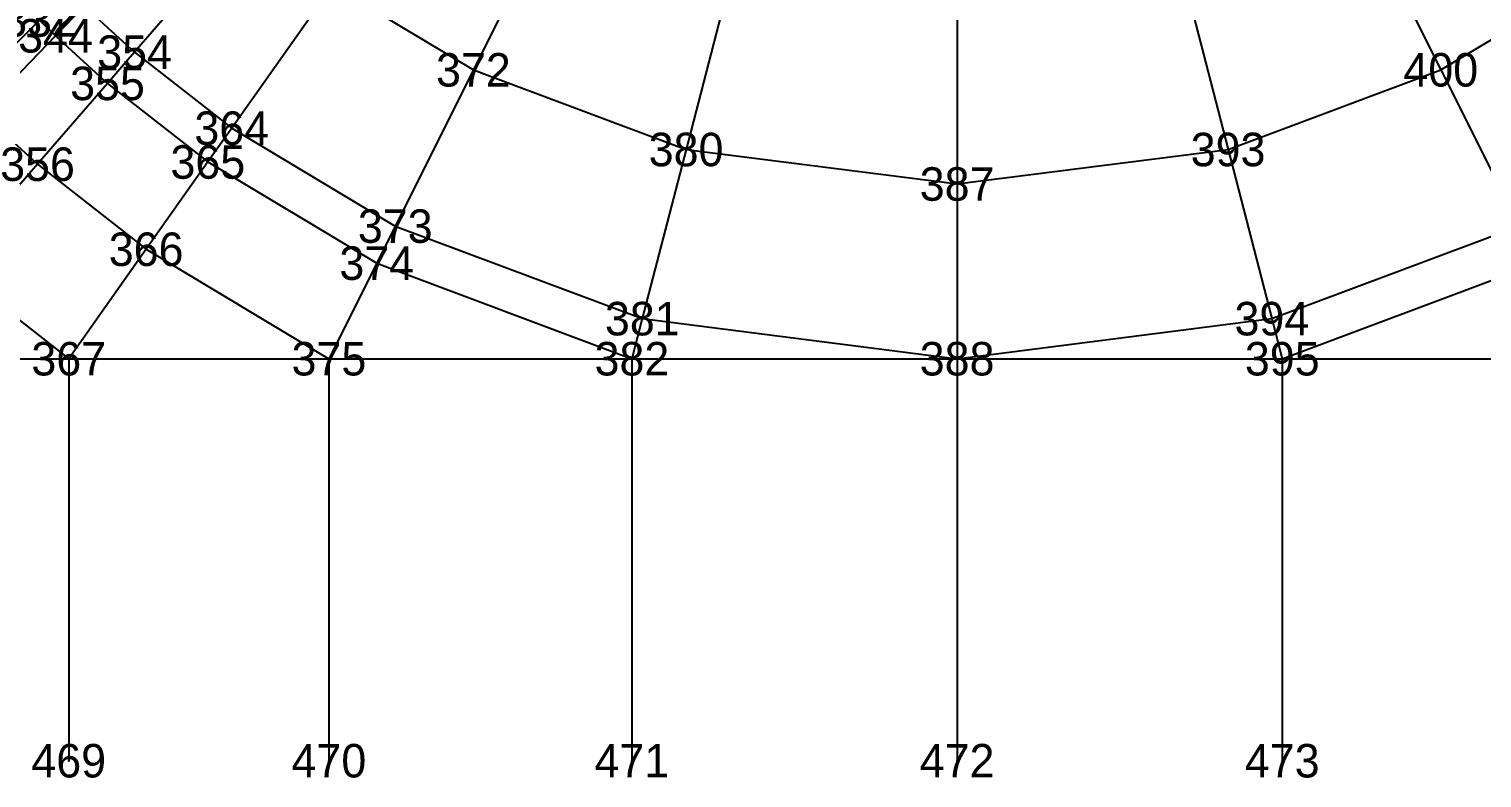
# Model space of a CAD drawing. Header units: metres. Extents: x -2.53 to 2.53, y -2.5 to 2.5.
# Drawn here: x -1.385 to 0.783, y -2.501 to -1.383 of the extents above; entities that cross this region are included whole.
import ezdxf
from ezdxf.enums import TextEntityAlignment as Align

# ---------------------------------------------------------------- set-up
doc = ezdxf.new("R2010")
doc.units = ezdxf.units.M

msp = doc.modelspace()

# ---------------------------------------------------------------- linework, layer by layer
at = {"layer": 'ESTRADOSSO'}
for p, q in [((-0.592927, -1.185854, 2.637125), (-0.721902, -1.443805, 2.471139)), ((0.592927, -1.185854, 2.637125), (0.721902, -1.443805, 2.471139)), ((-1.056757, -1.220238, 2.471139), (-1.227476, -1.417367, 2.279609)), ((-0.332202, -1.283532, 2.637125), (-0.404464, -1.562729, 2.471139)), ((0.332202, -1.283532, 2.637125), (0.404464, -1.562729, 2.471139)), ((-0.931972, -1.318007, 2.471139), (-1.082532, -1.530931, 2.279609)), ((-0.931972, -1.318007, 2.471139), (-0.721902, -1.443805, 2.471139)), ((0.721902, -1.443805, 2.471139), (0.931972, -1.318007, 2.471139)), ((0, -1.325825, 2.637125), (0, -1.614223, 2.471139)), ((-1.30265, -1.348602, 2.279609), (-1.345573, -1.39304, 2.227356)), ((-1.30265, -1.348602, 2.279609), (-1.227476, -1.417367, 2.279609)), ((-1.369512, -1.369512, 2.227356), (-1.482318, -1.482318, 2.07791)), ((-1.369512, -1.369512, 2.227356), (-1.345573, -1.39304, 2.227356)), ((-1.345573, -1.39304, 2.227356), (-1.456407, -1.507783, 2.07791)), ((-1.345573, -1.39304, 2.227356), (-1.267922, -1.46407, 2.227356)), ((-1.227476, -1.417367, 2.279609), (-1.267922, -1.46407, 2.227356)), ((-1.227476, -1.417367, 2.279609), (-1.082532, -1.530931, 2.279609)), ((-0.721902, -1.443805, 2.471139), (-0.838525, -1.677051, 2.279609)), ((-0.721902, -1.443805, 2.471139), (-0.404464, -1.562729, 2.471139)), ((0.404464, -1.562729, 2.471139), (0.721902, -1.443805, 2.471139)), ((0.721902, -1.443805, 2.471139), (0.838525, -1.677051, 2.279609)), ((-1.267922, -1.46407, 2.227356), (-1.372359, -1.584664, 2.07791)), ((-1.267922, -1.46407, 2.227356), (-1.118202, -1.581376, 2.227356)), ((-1.456407, -1.507783, 2.07791), (-1.372359, -1.584664, 2.07791)), ((-1.082532, -1.530931, 2.279609), (-1.118202, -1.581376, 2.227356)), ((-1.082532, -1.530931, 2.279609), (-0.838525, -1.677051, 2.279609)), ((-1.118202, -1.581376, 2.227356), (-1.210307, -1.711633, 2.07791)), ((-1.118202, -1.581376, 2.227356), (-0.866156, -1.732311, 2.227356)), ((-0.404464, -1.562729, 2.471139), (-0.469805, -1.815188, 2.279609)), ((-0.404464, -1.562729, 2.471139), (0, -1.614223, 2.471139)), ((0, -1.614223, 2.471139), (0.404464, -1.562729, 2.471139)), ((0.404464, -1.562729, 2.471139), (0.469805, -1.815188, 2.279609)), ((-1.372359, -1.584664, 2.07791), (-1.503344, -1.735913, 1.854401)), ((-1.372359, -1.584664, 2.07791), (-1.210307, -1.711633, 2.07791)), ((0, -1.614223, 2.471139), (0, -1.875, 2.279609)), ((-0.838525, -1.677051, 2.279609), (-0.866156, -1.732311, 2.227356)), ((-0.838525, -1.677051, 2.279609), (-0.469805, -1.815188, 2.279609)), ((0.469805, -1.815188, 2.279609), (0.838525, -1.677051, 2.279609)), ((-1.210307, -1.711633, 2.07791), (-1.325825, -1.875, 1.854401)), ((-1.210307, -1.711633, 2.07791), (-0.9375, -1.875, 2.07791)), ((-0.866156, -1.732311, 2.227356), (-0.9375, -1.875, 2.07791)), ((-0.866156, -1.732311, 2.227356), (-0.485286, -1.875, 2.227356)), ((0.485286, -1.875, 2.227356), (0.866156, -1.732311, 2.227356)), ((-1.503344, -1.735913, 1.854401), (-1.325825, -1.875, 1.854401)), ((-0.469805, -1.815188, 2.279609), (-0.485286, -1.875, 2.227356)), ((-0.469805, -1.815188, 2.279609), (0, -1.875, 2.279609)), ((0, -1.875, 2.279609), (0.469805, -1.815188, 2.279609)), ((0.469805, -1.815188, 2.279609), (0.485286, -1.875, 2.227356)), ((-1.623798, -1.875, 1.599968), (-1.325825, -1.875, 1.854401)), ((-1.325825, -1.875, 1.854401), (-0.9375, -1.875, 2.07791)), ((-1.325825, -1.875, 1.854401), (-1.325825, -2.475, 1.325825)), ((-0.9375, -1.875, 2.07791), (-0.485286, -1.875, 2.227356)), ((-0.9375, -1.875, 2.07791), (-0.9375, -2.475, 1.623798)), ((-0.485286, -1.875, 2.227356), (0, -1.875, 2.279609)), ((-0.485286, -1.875, 2.227356), (-0.485286, -2.475, 1.811111)), ((0, -1.875, 2.279609), (0.485286, -1.875, 2.227356)), ((0, -1.875, 2.279609), (0, -2.475, 1.875)), ((0.485286, -1.875, 2.227356), (0.9375, -1.875, 2.07791)), ((0.485286, -1.875, 2.227356), (0.485286, -2.475, 1.811111))]:
    msp.add_line(p, q, dxfattribs=at)
at = {"layer": 'EXTERNAL'}
for p in [(-1.325825, -2.475, -1.674175), (-0.9375, -2.475, -1.376202), (-0.485286, -2.475, -1.188889), (0, -2.475, -1.125), (0.485286, -2.475, -1.188889)]:
    msp.add_point(p, dxfattribs=at)
at = {"layer": 'fz'}
for p, q in [((-1.345573, -1.39304, 2.227356), (-1.345573, -1.39304, 2.571356)), ((-1.227476, -1.417367, 2.279609), (-1.227476, -1.417367, 3.105609)), ((-0.721902, -1.443805, 2.471139), (-0.721902, -1.443805, 5.167139)), ((0.721902, -1.443805, 2.471139), (0.721902, -1.443805, 5.167139)), ((-1.267922, -1.46407, 2.227356), (-1.267922, -1.46407, 2.959356)), ((-1.082532, -1.530931, 2.279609), (-1.082532, -1.530931, 3.629609)), ((-1.118202, -1.581376, 2.227356), (-1.118202, -1.581376, 3.425356)), ((-0.404464, -1.562729, 2.471139), (-0.404464, -1.562729, 5.909139)), ((0.404464, -1.562729, 2.471139), (0.404464, -1.562729, 5.909139)), ((-1.372359, -1.584664, 2.07791), (-1.372359, -1.584664, 3.49391)), ((0, -1.614223, 2.471139), (0, -1.614223, 6.223139)), ((-0.838525, -1.677051, 2.279609), (-0.838525, -1.677051, 4.229609)), ((-1.210307, -1.711633, 2.07791), (-1.210307, -1.711633, 3.93191)), ((-0.866156, -1.732311, 2.227356), (-0.866156, -1.732311, 3.559356)), ((-0.469805, -1.815188, 2.279609), (-0.469805, -1.815188, 4.611609)), ((0.469805, -1.815188, 2.279609), (0.469805, -1.815188, 4.611609)), ((-1.325825, -1.875, 1.854401), (-1.325825, -1.875, 3.430401)), ((-0.9375, -1.875, 2.07791), (-0.9375, -1.875, 3.77191)), ((-0.485286, -1.875, 2.227356), (-0.485286, -1.875, 3.335356)), ((0, -1.875, 2.279609), (0, -1.875, 4.977609)), ((0.485286, -1.875, 2.227356), (0.485286, -1.875, 3.335356)), ((-1.325825, -2.475, 1.325825), (-1.325825, -2.475, 1.325825)), ((-0.9375, -2.475, 1.623798), (-0.9375, -2.475, 1.623798)), ((-0.485286, -2.475, 1.811111), (-0.485286, -2.475, 1.811111)), ((0, -2.475, 1.875), (0, -2.475, 1.875)), ((0.485286, -2.475, 1.811111), (0.485286, -2.475, 1.811111))]:
    msp.add_line(p, q, dxfattribs=at)
at = {"layer": 'INTERNAL'}
for p in [(-1.345573, -1.39304, 1.811111), (-1.227476, -1.417367, 1.875), (-0.721902, -1.443805, 2.103696), (0.721902, -1.443805, 2.103696), (-1.267922, -1.46407, 1.811111), (-1.082532, -1.530931, 1.875), (-1.118202, -1.581376, 1.811111), (-0.404464, -1.562729, 2.103696), (0.404464, -1.562729, 2.103696), (-1.372359, -1.584664, 1.623798), (0, -1.614223, 2.103696), (-0.838525, -1.677051, 1.875), (-1.210307, -1.711633, 1.623798), (-0.866156, -1.732311, 1.811111), (-0.469805, -1.815188, 1.875), (0.469805, -1.815188, 1.875), (-1.325825, -1.875, 1.325825), (-0.9375, -1.875, 1.623798), (-0.485286, -1.875, 1.811111), (0, -1.875, 1.875), (0.485286, -1.875, 1.811111)]:
    msp.add_point(p, dxfattribs=at)
at = {"layer": 'INTRADOSSO'}
for p, q in [((-0.592927, -1.185854, 2.296397), (-0.721902, -1.443805, 2.103696)), ((0.592927, -1.185854, 2.296397), (0.721902, -1.443805, 2.103696)), ((-1.056757, -1.220238, 2.103696), (-1.227476, -1.417367, 1.875)), ((-0.332202, -1.283532, 2.296397), (-0.404464, -1.562729, 2.103696)), ((0.332202, -1.283532, 2.296397), (0.404464, -1.562729, 2.103696)), ((-0.931972, -1.318007, 2.103696), (-1.082532, -1.530931, 1.875)), ((-0.931972, -1.318007, 2.103696), (-0.721902, -1.443805, 2.103696)), ((0.721902, -1.443805, 2.103696), (0.931972, -1.318007, 2.103696)), ((0, -1.325825, 2.296397), (0, -1.614223, 2.103696)), ((-1.30265, -1.348602, 1.875), (-1.345573, -1.39304, 1.811111)), ((-1.30265, -1.348602, 1.875), (-1.227476, -1.417367, 1.875)), ((-1.369512, -1.369512, 1.811111), (-1.482318, -1.482318, 1.623798)), ((-1.369512, -1.369512, 1.811111), (-1.345573, -1.39304, 1.811111)), ((-1.345573, -1.39304, 1.811111), (-1.456407, -1.507783, 1.623798)), ((-1.345573, -1.39304, 1.811111), (-1.267922, -1.46407, 1.811111)), ((-1.227476, -1.417367, 1.875), (-1.267922, -1.46407, 1.811111)), ((-1.227476, -1.417367, 1.875), (-1.082532, -1.530931, 1.875)), ((-0.721902, -1.443805, 2.103696), (-0.838525, -1.677051, 1.875)), ((-0.721902, -1.443805, 2.103696), (-0.404464, -1.562729, 2.103696)), ((0.404464, -1.562729, 2.103696), (0.721902, -1.443805, 2.103696)), ((0.721902, -1.443805, 2.103696), (0.838525, -1.677051, 1.875)), ((-1.267922, -1.46407, 1.811111), (-1.372359, -1.584664, 1.623798)), ((-1.267922, -1.46407, 1.811111), (-1.118202, -1.581376, 1.811111)), ((-1.456407, -1.507783, 1.623798), (-1.372359, -1.584664, 1.623798)), ((-1.082532, -1.530931, 1.875), (-1.118202, -1.581376, 1.811111)), ((-1.082532, -1.530931, 1.875), (-0.838525, -1.677051, 1.875)), ((-1.118202, -1.581376, 1.811111), (-1.210307, -1.711633, 1.623798)), ((-1.118202, -1.581376, 1.811111), (-0.866156, -1.732311, 1.811111)), ((-0.404464, -1.562729, 2.103696), (-0.469805, -1.815188, 1.875)), ((-0.404464, -1.562729, 2.103696), (0, -1.614223, 2.103696)), ((0, -1.614223, 2.103696), (0.404464, -1.562729, 2.103696)), ((0.404464, -1.562729, 2.103696), (0.469805, -1.815188, 1.875)), ((-1.372359, -1.584664, 1.623798), (-1.503344, -1.735913, 1.325825)), ((-1.372359, -1.584664, 1.623798), (-1.210307, -1.711633, 1.623798)), ((0, -1.614223, 2.103696), (0, -1.875, 1.875)), ((-0.838525, -1.677051, 1.875), (-0.866156, -1.732311, 1.811111)), ((-0.838525, -1.677051, 1.875), (-0.469805, -1.815188, 1.875)), ((0.469805, -1.815188, 1.875), (0.838525, -1.677051, 1.875)), ((-1.210307, -1.711633, 1.623798), (-1.325825, -1.875, 1.325825)), ((-1.210307, -1.711633, 1.623798), (-0.9375, -1.875, 1.623798)), ((-0.866156, -1.732311, 1.811111), (-0.9375, -1.875, 1.623798)), ((-0.866156, -1.732311, 1.811111), (-0.485286, -1.875, 1.811111)), ((0.485286, -1.875, 1.811111), (0.866156, -1.732311, 1.811111)), ((-1.503344, -1.735913, 1.325825), (-1.325825, -1.875, 1.325825)), ((-0.469805, -1.815188, 1.875), (-0.485286, -1.875, 1.811111)), ((-0.469805, -1.815188, 1.875), (0, -1.875, 1.875)), ((0, -1.875, 1.875), (0.469805, -1.815188, 1.875)), ((0.469805, -1.815188, 1.875), (0.485286, -1.875, 1.811111)), ((-1.623798, -1.875, 0.9375), (-1.325825, -1.875, 1.325825)), ((-1.325825, -1.875, 1.325825), (-0.9375, -1.875, 1.623798)), ((-1.325825, -1.875, 1.325825), (-1.325825, -2.475, -1.674175)), ((-0.9375, -1.875, 1.623798), (-0.485286, -1.875, 1.811111)), ((-0.9375, -1.875, 1.623798), (-0.9375, -2.475, -1.376202)), ((-0.485286, -1.875, 1.811111), (0, -1.875, 1.875)), ((-0.485286, -1.875, 1.811111), (-0.485286, -2.475, -1.188889)), ((0, -1.875, 1.875), (0.485286, -1.875, 1.811111)), ((0, -1.875, 1.875), (0, -2.475, -1.125)), ((0.485286, -1.875, 1.811111), (0.9375, -1.875, 1.623798)), ((0.485286, -1.875, 1.811111), (0.485286, -2.475, -1.188889))]:
    msp.add_line(p, q, dxfattribs=at)

# ---------------------------------------------------------------- texts
at = {"layer": 'ID-NODES'}
for s, p in [('332', (-1.369512, -1.369512, 1.811111)), ('344', (-1.345573, -1.39304, 1.811111)), ('354', (-1.227476, -1.417367, 1.875)), ('372', (-0.721902, -1.443805, 2.103696)), ('400', (0.721902, -1.443805, 2.103696)), ('355', (-1.267922, -1.46407, 1.811111)), ('364', (-1.082532, -1.530931, 1.875)), ('380', (-0.404464, -1.562729, 2.103696)), ('393', (0.404464, -1.562729, 2.103696)), ('356', (-1.372359, -1.584664, 1.623798)), ('365', (-1.118202, -1.581376, 1.811111)), ('387', (0, -1.614223, 2.103696)), ('373', (-0.838525, -1.677051, 1.875)), ('366', (-1.210307, -1.711633, 1.623798)), ('374', (-0.866156, -1.732311, 1.811111)), ('381', (-0.469805, -1.815188, 1.875)), ('394', (0.469805, -1.815188, 1.875)), ('367', (-1.325825, -1.875, 1.325825)), ('375', (-0.9375, -1.875, 1.623798)), ('382', (-0.485286, -1.875, 1.811111)), ('388', (0, -1.875, 1.875)), ('395', (0.485286, -1.875, 1.811111)), ('469', (-1.325825, -2.475, -1.674175)), ('470', (-0.9375, -2.475, -1.376202)), ('471', (-0.485286, -2.475, -1.188889)), ('472', (0, -2.475, -1.125)), ('473', (0.485286, -2.475, -1.188889))]:
    msp.add_text(s, height=0.05, dxfattribs=at).set_placement(p, align=Align.MIDDLE_CENTER)

doc.saveas('drawing.dxf')
